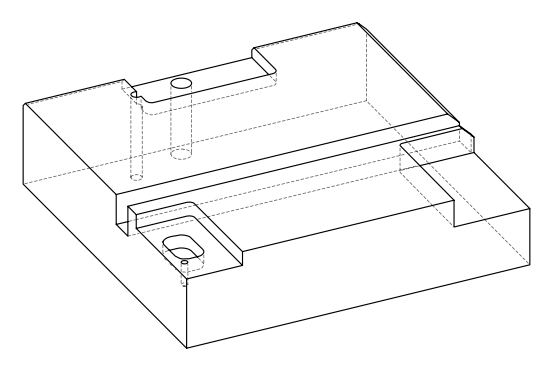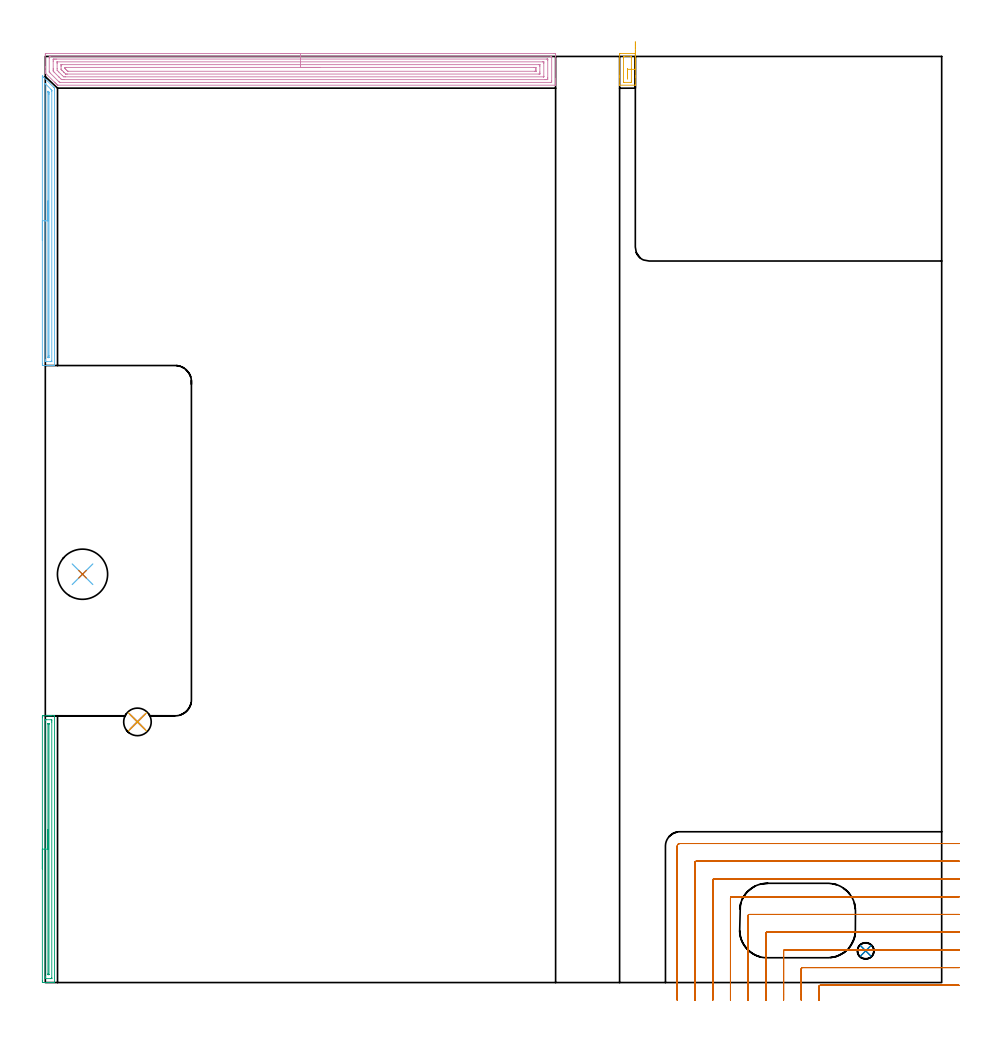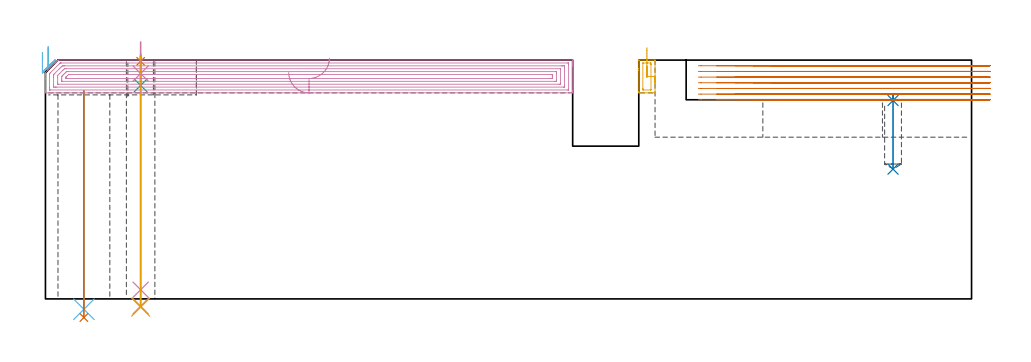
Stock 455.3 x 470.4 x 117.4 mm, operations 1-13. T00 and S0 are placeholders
(PLAN: 17 operations, 11 tool changes, 140.8 min)
(1 SPOT_DRILL | STEP1HOLE | NXT0321_9005460120000 | 0.03 min | 4 mm3)
(2 SPOT_DRILL_1 | STEP1POCKET | NXT0321_9005460120000 | 0.03 min | 2081 mm3)
(3 DRILL_BLIND_HOLE_INTO_CENTER | STEP1HOLE | UGT0301_200 | 0.06 min | 575 mm3)
(4 GUN_DRILL_THROUGH_HOLE | STEP1HOLE | UGT0307_006 | 0.61 min | 6831 mm3)
(5 DRILL_TO_ENLARGE_THROUGH_HOLE | STEP1HOLE | NXT0301_104 | 0.5 min | 10604 mm3)
(6 DRILL_THROUGH_HOLE_FROM_SOLID_MATERIAL | STEP1HOLE_1 | UGT0301_515 | 0.43 min | 13217 mm3)
(7 DRILL_TO_ENLARGE_THROUGH_HOLE_1 | STEP1HOLE_1 | UGT0301_386 | 0.45 min | 46672 mm3)
(8 DRILL_BLIND_HOLE_INTO_CENTER_1 | STEP1POCKET | UGT0301_200 | 0.15 min | 1765 mm3)
(9 AREA_MILL | FG_CHAMFER_SURFACE | UGT0205_001 | 3.41 min | 2685 mm3)
(10 AREA_MILL_1 | FG_CHAMFER_SURFACE_1 | UGT0205_001 | 12.68 min | 34551 mm3)
(11 AREA_MILL_2 | FG_CHAMFER_SURFACE_2 | UGT0205_001 | 0.63 min | 2955 mm3)
(12 AREA_MILL_3 | FG_CHAMFER_SURFACE_3 | UGT0205_001 | 3.62 min | 2829 mm3)
(13 MILL_CORNER_NOTCH_RECTANGULAR | CORNER_NOTCH_RECTANGULAR | NXT0201_011 | Follow Part, ap 3, ae 75% | 20.72 min | 207231 mm3)
(14 MILL_CORNER_NOTCH_RECTANGULAR_1 | CORNER_NOTCH_RECTANGULAR_1 | NXT0201_011 | Follow Part, ap 3, ae 75% | 56.63 min | 611432 mm3)
(15 MILL_RECTANGULAR_POCKET | POCKET_RECTANGULAR_STRAIGHT | UGT0201_109 | Follow Part, ap 6.35, ae 75% | 0.98 min | 37810 mm3)
(16 MILL_SLOT | SLOT_PARTIAL_RECTANGULAR | UGT0201_132 | Follow Part, ap 3.5, ae 75% | 26.88 min | 215739 mm3)
(17 MILL_RECTANGULAR_SLOT | SLOT_RECTANGULAR | UGT0201_004 | Follow Part, ap 8, ae 75% | 12.95 min | 644808 mm3)
(TOOL NXT0321_9005460120000 | NC Spot Drill, 142deg, 12mm, Carbide, Uncoated | D12 PA142 FL30 Z2)
(TOOL UGT0301_200 | Twist Drill 8.3 mm | D8.3 PA118 FL72 Z2)
(TOOL UGT0307_006 | Gun Drill 9 mm | D9 PA130 FL24 Z1)
(TOOL NXT0301_104 | Carbide Drill 14mm [860.1-1400-112A1-MM 2214] | D14 PA140 FL123 Z2)
(TOOL UGT0301_515 | Carbide Drill 12.0 mm | D12 PA118 FL101 Z2)
(TOOL UGT0301_386 | Twist Drill 25.5 mm | D25.5 PA118 FL165 Z2)
(TOOL UGT0205_001 | Chamfer Mill 20 x 3 x 45 deg. | D20 FL50 Z2)
(TOOL NXT0201_011 | ENDMILL 12mm [2P460-1200-NA 1630] | D12 FL38 Z6)
(TOOL UGT0201_109 | End Mill 25.4 mm | D25.4 FL25 Z2)
(TOOL UGT0201_132 | Carbide End Mill 14.0 | D14 FL30 Z4)
(TOOL UGT0201_004 | End Mill 32 mm | D32 FL53 Z6)
(OP 1 SPOT_DRILL)
G17 G21 G94 G90
T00 M6
G54
G17 G0 G90 X46.8 Y132.4 S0 M3
G43 Z127.4 H0
G94 G81 G98 Z116.797 F250. R120.4
G80
M5
M2
(OP 2 SPOT_DRILL_1)
G17 G21 G94 G90
T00 M6
G54
G17 G0 G90 X416.7 Y16.1 S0 M3
G43 Z127.4 H0
G94 G81 G98 Z97.543 F250. R100.9
G80
M5
M2
(OP 3 DRILL_BLIND_HOLE_INTO_CENTER)
G17 G21 G94 G90
T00 M6
G54
G17 G0 G90 X46.8 Y132.4 S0 M3
G43 Z127.4 H0
G94 G81 G98 Z104.95 F250. R119.4
G80
M5
M2
(OP 4 GUN_DRILL_THROUGH_HOLE)
G17 G21 G94 G90
T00 M6
G54
G17 G0 G90 X46.8 Y132.4 M8
G43 Z127.4 H0
Z126.325
S716 M3
G94 G1 Z110.802 F125. M26
G4 X.084
Z4.5 F250.
G4 X.084
Z-3.598 F125.
G4 X.084
M5
M9
G0 Z126.325
Z127.4
M2
(OP 5 DRILL_TO_ENLARGE_THROUGH_HOLE)
G17 G21 G94 G90
T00 M6
G54
G17 G0 G90 X46.8 Y132.4 S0 M3
G43 Z127.4 H1
G94 G73 G98 Z-4.048 F250. Q13.494 R119.4
G80
M5
M2
(OP 6 DRILL_THROUGH_HOLE_FROM_SOLID_MATERIAL)
G17 G21 G94 G90
T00 M6
G54
G17 G0 G90 X18.9 Y207.4 S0 M3
G43 Z127.4 H0
G94 G81 G98 Z-5.105 F250. R102.3
G80
M5
M2
(OP 7 DRILL_TO_ENLARGE_THROUGH_HOLE_1)
G17 G21 G94 G90
T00 M6
G54
G17 G0 G90 X18.9 Y207.4 S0 M3
G43 Z127.4 H0
G94 G73 G98 Z-9.161 F250. Q21.892 R102.3
G80
M5
M2
(OP 8 DRILL_BLIND_HOLE_INTO_CENTER_1)
G17 G21 G94 G90
T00 M6
G54
G17 G0 G90 X416.7 Y16.1 S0 M3
G43 Z127.4 H0
G94 G81 G98 Z63.8 F250. R99.9
G80
M5
M2
(OP 9 AREA_MILL)
G17 G21 G94 G90
T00 M6
G54
G17 G0 G90 X-1.5 Y57.75 S1061 M3
G43 Z127.4 H0
Z121.2
G94 G1 Y57.788 Z120.328 F250.
Y57.902 Z119.464
Y58.091 Z118.612
Y58.353 Z117.78
Y58.687 Z116.974
Y59.09 Z116.2
Y59.558 Z115.464
Y60.09 Z114.772
Y60.679 Z114.129
Y61.322 Z113.54
Y62.014 Z113.008
Y62.75 Z112.54
Y63.524 Z112.137
Y64.33 Z111.803
Y65.162 Z111.541
Y66.013 Z111.352
Y66.878 Z111.238
Y67.75 Z111.2
Y134.501
X-1.499 Y134.931 Z111.201
X-1.494 Y135.385 Z111.203
X-1.491 Y135.491 Z111.205
X-1.045 Y135.5 Z111.65
X0.718 Z113.412
X1.355 Z114.052
X1.6 Z114.297
X2.237 Z114.934
X2.482 Z115.178
X2.972 Z115.671
X4.449 Y135.499 Z117.147
X4.694 Y135.49 Z117.392
X4.7 Y135.376 Z117.4
Y0.124
X4.694 Y0.01 Z117.392
X4.447 Y0. Z117.146
X3.755 Z116.454
X2.972 Z115.671
X2.482 Z115.178
X2.237 Z114.934
X1.6 Z114.297
X1.355 Z114.052
X0.718 Z113.412
X-1.045 Y0.001 Z111.65
X-1.275 Y0.004 Z111.42
X-1.491 Y0.009 Z111.205
X-1.494 Y0.115 Z111.203
X-1.499 Y0.569 Z111.201
X-1.5 Y1.028 Z111.2
Y67.75
X-0.086 Z112.614
Y133.152
X-0.084 Y133.355 Z112.616
X-0.082 Y133.455 Z112.618
X-0.079 Y133.476 Z112.621
X-0.068 Y133.49 Z112.632
X0.028 Y133.493 Z112.728
X0.374 Y133.499 Z113.074
X3.019 Z115.719
X3.194 Y133.494 Z115.894
X3.268 Y133.49 Z115.968
X3.282 Y133.233 Z115.982
X3.284 Y133.152 Z115.984
X3.286 Y132.34 Z115.986
Y2.348
X3.284 Y2.145 Z115.984
X3.281 Y2.045 Z115.981
X3.279 Y2.024 Z115.979
X3.268 Y2.01 Z115.968
X3.172 Y2.007 Z115.872
X2.826 Y2.001 Z115.526
X0.181 Z112.881
X0.006 Y2.006 Z112.706
X-0.068 Y2.01 Z112.632
X-0.082 Y2.266 Z112.618
X-0.084 Y2.348 Z112.616
X-0.086 Y3.16 Z112.614
Y67.75
X1.328 Z114.028
X1.329 Y131.372 Z114.029
X1.33 Y131.441 Z114.03
X1.332 Y131.474 Z114.032
X1.334 Y131.484 Z114.034
X1.348 Y131.49 Z114.048
X1.475 Y131.498 Z114.175
X1.6 Y131.499 Z114.3
X1.727 Y131.497 Z114.427
X1.811 Y131.493 Z114.511
X1.865 Y131.487 Z114.565
X1.867 Y131.462 Z114.567
X1.87 Y131.372 Z114.57
X1.871 Y131.098 Z114.571
Y4.128
X1.87 Y4.059 Z114.57
X1.868 Y4.026 Z114.568
X1.866 Y4.016 Z114.566
X1.852 Y4.01 Z114.552
X1.725 Y4.002 Z114.425
X1.6 Y4.001 Z114.3
X1.473 Y4.003 Z114.173
X1.389 Y4.007 Z114.089
X1.335 Y4.013 Z114.035
X1.333 Y4.037 Z114.033
X1.33 Y4.128 Z114.03
X1.329 Y4.402 Z114.029
X1.328 Y67.75 Z114.028
Y68.622 Z114.066
Y69.486 Z114.18
Y70.338 Z114.369
Y71.17 Z114.632
Y71.976 Z114.965
Y72.75 Z115.368
Y73.486 Z115.837
Y74.178 Z116.368
Y74.821 Z116.957
Y75.41 Z117.601
Y75.942 Z118.293
Y76.41 Z119.028
Y76.813 Z119.802
Y77.147 Z120.608
Y77.409 Z121.44
Y77.598 Z122.292
Y77.712 Z123.157
Y77.75 Z124.028
G0 Z127.4
M5
M2
(OP 10 AREA_MILL_1)
G17 G21 G94 G90
T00 M6
G54
G17 G0 G90 X119.6 Y471.9 S1061 M3
G43 Z127.4 H0
Z111.3
G94 G1 X119.638 Z110.428 F250.
X119.752 Z109.564
X119.941 Z108.712
X120.203 Z107.88
X120.537 Z107.074
X120.94 Z106.3
X121.408 Z105.564
X121.94 Z104.872
X122.529 Z104.229
X123.172 Z103.64
X123.864 Z103.108
X124.6 Z102.64
X125.374 Z102.237
X126.18 Z101.903
X127.012 Z101.641
X127.863 Z101.452
X128.728 Z101.338
X129.6 Z101.3
X258.07
X258.591 Y471.898 Z101.302
X259.107 Y471.894 Z101.304
X259.192 Y471.892 Z101.306
X259.196 Y471.382 Z101.815
X259.2 Y470.778 Z102.419
Y458.976 Z114.218
Y458.412 Z114.785
Y458.09 Z115.106
Y457.526 Z115.67
Y457.204 Z115.991
Y456.559 Z116.64
Y456.176 Z117.023
Y455.827 Z117.364
X259.191 Y455.802 Z117.388
X259.038 Y455.8 Z117.4
X6.411
X6.205 Y455.804 Z117.389
X6.161 Y455.842 Z117.354
X6.052 Y455.946 Z117.25
X5.965 Y456.034 Z117.163
X5.842 Y456.157 Z117.041
X5.68 Y456.318 Z116.877
X5.518 Y456.481 Z116.717
X5.402 Y456.597 Z116.601
X5.237 Y456.761 Z116.434
X5.072 Y456.927 Z116.271
X4.962 Y457.037 Z116.161
X4.794 Y457.204 Z115.991
X4.626 Y457.373 Z115.825
X0.005 Y461.995 Z111.204
X0. Y462.017 Z111.182
Y462.763 Z110.437
Y463.407 Z109.788
Y464.615 Z108.582
Y465.179 Z108.015
Y471.1 Z102.097
X0.003 Y471.382 Z101.815
X0.008 Y471.892 Z101.306
X0.093 Y471.894 Z101.304
X0.609 Y471.9 Z101.3
X129.6
Y470.486 Z102.714
X256.806
X257.028 Y470.484 Z102.716
X257.133 Y470.482 Z102.718
X257.179 Y470.479 Z102.721
X257.19 Y470.452 Z102.748
X257.194 Y470.351 Z102.849
X257.199 Y470.106 Z103.094
X257.2 Y458.09 Z115.11
X257.198 Y457.701 Z115.499
X257.19 Y457.308 Z115.892
X257.183 Y457.221 Z115.979
X257.136 Y457.218 Z115.982
X257.027 Y457.216 Z115.984
X256.806 Y457.214 Z115.986
X7.739
X7.299 Y457.22 Z115.98
X7.248 Y457.221 Z115.979
X7.167 Y457.294 Z115.906
X7.028 Y457.426 Z115.774
X6.857 Y457.593 Z115.607
X2.394 Y462.056 Z111.144
X2.165 Y462.291 Z110.909
X2.053 Y462.409 Z110.791
X2.01 Y462.467 Z110.733
X2.007 Y462.521 Z110.679
X2.001 Y462.911 Z110.289
X2. Y469.61 Z103.59
X2.002 Y469.999 Z103.201
X2.01 Y470.392 Z102.808
X2.017 Y470.479 Z102.721
X2.064 Y470.482 Z102.718
X2.173 Y470.484 Z102.716
X2.394 Y470.486 Z102.714
X129.6
Y469.072 Z104.128
X254.671 Y469.071 Z104.129
X255.021 Y469.07 Z104.13
X255.137 Y469.067 Z104.133
X255.176 Y469.065 Z104.135
X255.19 Y469.059 Z104.141
X255.193 Y469.02 Z104.18
X255.197 Y468.902 Z104.298
X255.199 Y468.724 Z104.476
X255.2 Y468.546 Z104.654
Y459.684 Z113.516
X255.198 Y458.976 Z114.224
X255.196 Y458.802 Z114.398
X255.186 Y458.635 Z114.565
X255.021 Y458.634 Z114.566
X254.477 Y458.63 Z114.57
X254.128 Y458.629 Z114.571
X253.586 Y458.628 Z114.572
X9.535 Y458.629 Z114.571
X8.992 Y458.63 Z114.57
X8.643 Y458.632 Z114.568
X8.297 Y458.635 Z114.565
X7.933 Y458.976 Z114.224
X7.75 Y459.152 Z114.048
X7.037 Y459.862 Z113.338
X6.857 Y460.042 Z113.158
X4.38 Y462.521 Z110.679
X4.179 Y462.723 Z110.477
X4.017 Y462.895 Z110.305
X4.006 Y463.229 Z109.971
X4.002 Y463.407 Z109.793
X4. Y463.585 Z109.615
Y464.293 Z108.907
Y468.016 Z105.184
X4.002 Y468.724 Z104.476
X4.004 Y468.898 Z104.302
X4.014 Y469.065 Z104.135
X4.179 Y469.066 Z104.134
X4.723 Y469.07 Z104.13
X5.072 Y469.071 Z104.129
X5.614 Y469.072 Z104.128
X129.6
Y467.657 Z105.543
X252.525
X253.105 Y467.655 Z105.545
X253.17 Y467.653 Z105.547
X253.186 Y467.651 Z105.549
X253.19 Y467.637 Z105.563
X253.194 Y467.588 Z105.612
X253.198 Y467.388 Z105.812
X253.2 Y466.987 Z106.213
X253.199 Y460.323 Z112.877
X253.197 Y460.11 Z113.09
X253.194 Y460.058 Z113.142
X253.19 Y460.05 Z113.15
X253.184 Y460.047 Z113.153
X253.155 Y460.045 Z113.155
X253.053 Y460.043 Z113.157
X10.246
X9.535 Y460.048 Z113.152
X9.346 Y460.05 Z113.15
X8.643 Y460.708 Z112.492
X6.829 Y462.521 Z110.679
X6.01 Y463.362 Z109.838
X6.007 Y463.407 Z109.793
X6. Y464.258 Z108.942
Y466.916 Z106.284
X6.001 Y467.377 Z105.823
X6.003 Y467.59 Z105.61
X6.006 Y467.642 Z105.558
X6.01 Y467.65 Z105.55
X6.016 Y467.653 Z105.547
X6.045 Y467.655 Z105.545
X6.147 Y467.657 Z105.543
X129.6
Y466.243 Z106.957
X250.557
X250.736 Y466.242 Z106.958
X251.094 Y466.238 Z106.962
X251.188 Y466.236 Z106.964
X251.192 Y466.212 Z106.988
X251.196 Y466.156 Z107.044
X251.198 Y466.065 Z107.135
X251.2 Y465.428 Z107.772
Y462.521 Z110.679
X251.199 Y461.884 Z111.316
X251.195 Y461.635 Z111.565
X251.19 Y461.476 Z111.724
X251.186 Y461.464 Z111.736
X251.13 Y461.461 Z111.739
X251.035 Y461.458 Z111.742
X250.915 Y461.457 Z111.743
X250.736
X11.321
X10.605 Y461.459 Z111.741
X10.428 Y461.462 Z111.738
X10.373 Y461.464 Z111.736
X10.304 Y461.509 Z111.691
X10.173 Y461.635 Z111.565
X9.535 Y462.264 Z110.936
X9.278 Y462.521 Z110.679
X8.643 Y463.157 Z110.043
X8.398 Y463.407 Z109.793
X8.166 Y463.649 Z109.551
X8.023 Y463.8 Z109.4
X8.01 Y463.886 Z109.314
X8.003 Y464.042 Z109.158
X8. Y465.179 Z108.021
X8.001 Y465.816 Z107.384
X8.005 Y466.065 Z107.135
X8.01 Y466.224 Z106.976
X8.014 Y466.236 Z106.964
X8.07 Y466.239 Z106.961
X8.165 Y466.242 Z106.958
X8.285 Y466.243 Z106.957
X8.464
X129.6
Y464.829 Z108.371
X248.233 Y464.828 Z108.372
X248.772 Y464.825 Z108.375
X249.132 Y464.822 Z108.378
X249.19 Y464.815 Z108.385
X249.196 Y464.759 Z108.441
X249.199 Y464.293 Z108.907
X249.2 Y463.868 Z109.332
Y463.407 Z109.793
X249.199 Y462.983 Z110.217
X249.196 Y462.922 Z110.278
X249.19 Y462.886 Z110.314
X249.186 Y462.877 Z110.323
X249.176 Y462.876 Z110.324
X249.042 Y462.873 Z110.327
X248.772 Y462.871 Z110.329
X248.419
X11.86
X11.591 Y462.873 Z110.327
X11.456 Y462.876 Z110.324
X11.393 Y462.878 Z110.322
X11.321 Y462.938 Z110.262
X10.844 Y463.407 Z109.793
X10.428 Y463.821 Z109.379
X10.194 Y464.059 Z109.141
X10.079 Y464.178 Z109.022
X10.025 Y464.237 Z108.963
X10.01 Y464.293 Z108.907
X10.001 Y464.717 Z108.483
X10.004 Y464.779 Z108.421
X10.01 Y464.814 Z108.386
X10.014 Y464.823 Z108.377
X10.024 Y464.824 Z108.376
X10.158 Y464.827 Z108.373
X10.428 Y464.829 Z108.371
X10.781
X129.6
X130.472 Z108.409
X131.336 Z108.523
X132.188 Z108.712
X133.02 Z108.974
X133.826 Z109.308
X134.6 Z109.711
X135.336 Z110.18
X136.028 Z110.711
X136.671 Z111.3
X137.26 Z111.943
X137.791 Z112.635
X138.26 Z113.371
X138.663 Z114.145
X138.997 Z114.951
X139.259 Z115.783
X139.448 Z116.635
X139.562 Z117.5
X139.6 Z118.371
G0 Z127.4
M5
M2
(OP 11 AREA_MILL_2)
G17 G21 G94 G90
T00 M6
G54
G17 G0 G90 X299.7 Y477.99 S1061 M3
G43 Z127.4 H0
Z109.348
G94 G1 Y477.346 Z108.758 F250.
Y476.654 Z108.227
Y475.919 Z107.759
Y475.145 Z107.356
Y474.339 Z107.022
Y473.507 Z106.759
Y472.655 Z106.571
Y471.79 Z106.457
Y470.919 Z106.419
Y470.047 Z106.457
Y469.182 Z106.571
Y468.33 Z106.759
Y467.498 Z107.022
Y466.692 Z107.356
Y465.919 Z107.758
Y465.183 Z108.227
Y464.491 Z108.758
Y463.848 Z109.348
Y460.748 Z112.445
Y459.918 Z113.281
X299.699 Y455.863 Z117.335
X299.69 Y455.805 Z117.394
X299.672 Y455.8 Z117.4
X291.727
X291.71 Y455.805 Z117.394
X291.7 Y455.864 Z117.335
Y459.918 Z113.281
Y460.748 Z112.445
X291.701 Y471.382 Z101.813
X291.703 Y471.851 Z101.345
X291.706 Y471.891 Z101.305
X292.169 Y471.9 Z101.3
X299.231
X299.604 Y471.894 Z101.302
X299.69 Y471.891 Z101.305
X299.7 Y471.798 Z101.398
Y463.848 Z109.348
X299.231 Y463.849 Z109.351
X297.7 Y463.847 Z109.353
X297.699 Y458.09 Z115.11
X297.698 Y457.856 Z115.344
X297.69 Y457.619 Z115.581
X297.674 Y457.221 Z115.979
X297.465 Y457.215 Z115.985
X297.455 Y457.214 Z115.986
X293.924 Y457.215 Z115.985
X293.73 Y457.221 Z115.979
X293.71 Y457.285 Z115.915
X293.706 Y457.309 Z115.891
X293.701 Y457.438 Z115.762
Y469.61 Z103.59
X293.702 Y469.844 Z103.356
X293.71 Y470.081 Z103.119
X293.726 Y470.479 Z102.721
X293.935 Y470.485 Z102.715
X293.945 Y470.486 Z102.714
X297.476 Y470.485 Z102.715
X297.67 Y470.479 Z102.721
X297.69 Y470.415 Z102.785
X297.694 Y470.391 Z102.809
X297.699 Y470.262 Z102.938
X297.7 Y463.847 Z109.353
X295.7
Y458.96 Z114.24
Y464.334 Z108.866
Y463.847 Z109.353
Y463.258 Z109.996
Y462.727 Z110.688
Y462.258 Z111.424
Y461.855 Z112.197
Y461.522 Z113.003
Y461.259 Z113.835
Y461.07 Z114.687
Y460.957 Z115.552
Y460.919 Z116.424
Y460.957 Z117.295
Y461.07 Z118.16
Y461.259 Z119.012
Y461.522 Z119.844
Y461.855 Z120.65
Y462.258 Z121.424
Y462.727 Z122.159
Y463.258 Z122.851
Y463.847 Z123.495
G0 Z127.4
M5
M2
(OP 12 AREA_MILL_3)
G17 G21 G94 G90
T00 M6
G54
G17 G0 G90 X-1.5 Y376.95 S1061 M3
G43 Z127.4 H0
Z121.2
G94 G1 Y376.988 Z120.328 F250.
Y377.102 Z119.464
Y377.291 Z118.612
Y377.553 Z117.78
Y377.887 Z116.974
Y378.29 Z116.2
Y378.758 Z115.464
Y379.289 Z114.772
Y379.879 Z114.129
Y380.522 Z113.54
Y381.214 Z113.008
Y381.95 Z112.54
Y382.724 Z112.137
Y383.53 Z111.803
Y384.362 Z111.541
Y385.213 Z111.352
Y386.078 Z111.238
Y386.95 Z111.2
X-1.499 Y460.487
X-1.486 Y460.486 Z111.214
X-0.751 Y459.753 Z111.945
X4.245 Y454.756 Z116.942
X4.687 Y454.313 Z117.386
X4.694 Y454.297 Z117.389
X4.7 Y453.699 Z117.4
Y313.526
X4.694 Y313.41 Z117.393
X4.442 Y313.4 Z117.141
X3.746 Z116.445
X2.981 Z115.68
X2.482 Z115.178
X2.232 Z114.929
X1.6 Z114.297
X1.35 Z114.048
X0.718 Z113.412
X-1.045 Y313.401 Z111.65
X-1.275 Y313.404 Z111.42
X-1.491 Y313.409 Z111.205
X-1.494 Y313.518 Z111.203
X-1.499 Y313.971 Z111.201
X-1.5 Y314.43 Z111.2
Y386.95
X-0.086 Z112.614
X-0.085 Y456.51 Z112.615
X-0.084 Y456.58 Z112.616
X-0.082 Y456.614 Z112.618
X-0.08 Y456.617 Z112.62
X-0.075 Y456.616 Z112.625
X0.005 Y456.541 Z112.705
X0.181 Y456.369 Z112.881
X2.85 Y453.699 Z115.55
X3.225 Y453.316 Z115.925
X3.273 Y453.265 Z115.973
X3.279 Y453.24 Z115.979
X3.282 Y453.191 Z115.982
X3.284 Y453.09 Z115.984
X3.286 Y452.887 Z115.986
Y452.809
X3.285 Y315.751 Z115.985
X3.282 Y315.548 Z115.982
X3.279 Y315.448 Z115.979
X3.271 Y315.41 Z115.971
X3.177 Y315.407 Z115.877
X2.828 Y315.401 Z115.528
X0.718 Y315.4 Z113.418
X0.183 Y315.402 Z112.883
X0.006 Y315.407 Z112.706
X-0.07 Y315.41 Z112.63
X-0.082 Y315.669 Z112.618
X-0.084 Y315.751 Z112.616
X-0.086 Y316.562 Z112.614
Y386.95
X1.328 Z114.028
X1.329 Y452.192 Z114.029
X1.332 Y452.467 Z114.032
X1.335 Y452.649 Z114.035
X1.345 Y452.745 Z114.045
X1.406 Y452.687 Z114.106
X1.6 Y452.499 Z114.3
X1.744 Y452.356 Z114.444
X1.816 Y452.282 Z114.516
X1.851 Y452.243 Z114.551
X1.864 Y452.225 Z114.564
X1.866 Y452.192 Z114.566
X1.87 Y451.919 Z114.57
X1.871 Y451.645 Z114.571
X1.872 Y451.029 Z114.572
X1.871 Y318.421 Z114.571
X1.87 Y318.148 Z114.57
X1.864 Y317.531 Z114.564
X1.853 Y317.41 Z114.553
X1.727 Y317.402 Z114.427
X1.6 Y317.401 Z114.3
X1.47 Y317.404 Z114.17
X1.384 Y317.409 Z114.084
X1.335 Y317.416 Z114.035
X1.333 Y317.44 Z114.033
X1.33 Y317.531 Z114.03
X1.329 Y317.805 Z114.029
X1.328 Y386.95 Z114.028
Y387.821 Z114.066
Y388.686 Z114.18
Y389.538 Z114.369
Y390.37 Z114.631
Y391.176 Z114.965
Y391.95 Z115.368
Y392.686 Z115.837
Y393.378 Z116.368
Y394.021 Z116.957
Y394.61 Z117.601
Y395.141 Z118.293
Y395.61 Z119.028
Y396.013 Z119.802
Y396.347 Z120.608
Y396.609 Z121.44
Y396.798 Z122.292
Y396.912 Z123.157
Y396.95 Z124.028
G0 Z127.4
M5
M2
(OP 13 MILL_CORNER_NOTCH_RECTANGULAR)
G17 G21 G94 G90
T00 M6
G54
G17 G0 G90 X464.134 Y-1.4 S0 M3
G43 Z127.4 H1
Z114.614
G94 G1 X461.134 F250.
X393.594 F500.
G3 X393. Y-1.994 R0.6
G1 Y-6.
Y-9. F250.
G0 Z127.4
X464.3 Y7.6
Z114.614
G1 X461.3
X384.594 F500.
G3 X384. Y7.006 R0.6
G1 Y-6.
Y-9. F250.
G0 Z127.4
X464.3 Y16.6
Z114.614
G1 X461.3
X375.595 F500.
G3 X375. Y16.005 R0.6
G1 Y-6.
Y-9. F250.
G0 Z127.4
X464.3 Y25.6
Z114.614
G1 X461.3
X366.595 F500.
G3 X366. Y25.005 R0.6
G1 Y-6.
Y-9. F250.
G0 Z127.4
X464.3 Y34.6
Z114.614
G1 X461.3
X357.595 F500.
G3 X357. Y34.005 R0.6
G1 Y-6.
Y-9. F250.
G0 Z127.4
X464.3 Y43.6
Z114.614
G1 X461.3
X348.595 F500.
G3 X348. Y43.005 R0.6
G1 Y-6.
Y-9. F250.
G0 Z127.4
X464.3 Y52.6
Z114.614
G1 X461.3
X339.596 F500.
G3 X339. Y52.004 R0.6
G1 Y-6.
Y-9. F250.
G0 Z127.4
X464.3 Y61.6
Z114.614
G1 X461.3
X330.596 F500.
G3 X330. Y61.004 R0.6
G1 Y-6.
Y-9. F250.
G0 Z127.4
X464.3 Y70.6
Z114.614
G1 X461.3
X322.3 F500.
G3 X321. Y69.3 R1.3
G1 Y-6.
Y-9. F250.
G0 Z127.4
X464.134 Y-1.4
Z111.829
G1 X461.134
X393.594 F500.
G3 X393. Y-1.994 R0.6
G1 Y-6.
Y-9. F250.
G0 Z127.4
X464.3 Y7.6
Z111.829
G1 X461.3
X384.594 F500.
G3 X384. Y7.006 R0.6
G1 Y-6.
Y-9. F250.
G0 Z127.4
X464.3 Y16.6
Z111.829
G1 X461.3
X375.595 F500.
G3 X375. Y16.005 R0.6
G1 Y-6.
Y-9. F250.
G0 Z127.4
X464.3 Y25.6
Z111.829
G1 X461.3
X366.595 F500.
G3 X366. Y25.005 R0.6
G1 Y-6.
Y-9. F250.
G0 Z127.4
X464.3 Y34.6
Z111.829
G1 X461.3
X357.595 F500.
G3 X357. Y34.005 R0.6
G1 Y-6.
Y-9. F250.
G0 Z127.4
X464.3 Y43.6
Z111.829
G1 X461.3
X348.595 F500.
G3 X348. Y43.005 R0.6
G1 Y-6.
Y-9. F250.
G0 Z127.4
X464.3 Y52.6
Z111.829
G1 X461.3
X339.596 F500.
G3 X339. Y52.004 R0.6
G1 Y-6.
Y-9. F250.
G0 Z127.4
X464.3 Y61.6
Z111.829
G1 X461.3
X330.596 F500.
G3 X330. Y61.004 R0.6
G1 Y-6.
Y-9. F250.
G0 Z127.4
X464.3 Y70.6
Z111.829
G1 X461.3
X322.3 F500.
G3 X321. Y69.3 R1.3
G1 Y-6.
Y-9. F250.
G0 Z127.4
X464.134 Y-1.4
Z109.043
G1 X461.134
X393.594 F500.
G3 X393. Y-1.994 R0.6
G1 Y-6.
Y-9. F250.
G0 Z127.4
X464.3 Y7.6
Z109.043
G1 X461.3
X384.594 F500.
G3 X384. Y7.006 R0.6
G1 Y-6.
Y-9. F250.
G0 Z127.4
X464.3 Y16.6
Z109.043
G1 X461.3
X375.595 F500.
G3 X375. Y16.005 R0.6
G1 Y-6.
Y-9. F250.
G0 Z127.4
X464.3 Y25.6
Z109.043
G1 X461.3
X366.595 F500.
G3 X366. Y25.005 R0.6
G1 Y-6.
Y-9. F250.
G0 Z127.4
X464.3 Y34.6
Z109.043
G1 X461.3
X357.595 F500.
G3 X357. Y34.005 R0.6
G1 Y-6.
Y-9. F250.
G0 Z127.4
X464.3 Y43.6
Z109.043
G1 X461.3
X348.595 F500.
G3 X348. Y43.005 R0.6
G1 Y-6.
Y-9. F250.
G0 Z127.4
X464.3 Y52.6
Z109.043
G1 X461.3
X339.596 F500.
G3 X339. Y52.004 R0.6
G1 Y-6.
Y-9. F250.
G0 Z127.4
X464.3 Y61.6
Z109.043
G1 X461.3
X330.596 F500.
G3 X330. Y61.004 R0.6
G1 Y-6.
Y-9. F250.
G0 Z127.4
X464.3 Y70.6
Z109.043
G1 X461.3
X322.3 F500.
G3 X321. Y69.3 R1.3
G1 Y-6.
Y-9. F250.
G0 Z127.4
X464.134 Y-1.4
Z106.257
G1 X461.134
X393.594 F500.
G3 X393. Y-1.994 R0.6
G1 Y-6.
Y-9. F250.
G0 Z127.4
X464.3 Y7.6
Z106.257
G1 X461.3
X384.594 F500.
G3 X384. Y7.006 R0.6
G1 Y-6.
Y-9. F250.
G0 Z127.4
X464.3 Y16.6
Z106.257
G1 X461.3
X375.595 F500.
G3 X375. Y16.005 R0.6
G1 Y-6.
Y-9. F250.
G0 Z127.4
X464.3 Y25.6
Z106.257
G1 X461.3
X366.595 F500.
G3 X366. Y25.005 R0.6
G1 Y-6.
Y-9. F250.
G0 Z127.4
X464.3 Y34.6
Z106.257
G1 X461.3
X357.595 F500.
G3 X357. Y34.005 R0.6
G1 Y-6.
Y-9. F250.
G0 Z127.4
X464.3 Y43.6
Z106.257
G1 X461.3
X348.595 F500.
G3 X348. Y43.005 R0.6
G1 Y-6.
Y-9. F250.
G0 Z127.4
X464.3 Y52.6
Z106.257
G1 X461.3
X339.596 F500.
G3 X339. Y52.004 R0.6
G1 Y-6.
Y-9. F250.
G0 Z127.4
X464.3 Y61.6
Z106.257
G1 X461.3
X330.596 F500.
G3 X330. Y61.004 R0.6
G1 Y-6.
Y-9. F250.
G0 Z127.4
X464.3 Y70.6
Z106.257
G1 X461.3
X322.3 F500.
G3 X321. Y69.3 R1.3
G1 Y-6.
Y-9. F250.
G0 Z127.4
X464.134 Y-1.4
Z103.471
G1 X461.134
X393.594 F500.
G3 X393. Y-1.994 R0.6
G1 Y-6.
Y-9. F250.
G0 Z127.4
X464.3 Y7.6
Z103.471
G1 X461.3
X384.594 F500.
G3 X384. Y7.006 R0.6
G1 Y-6.
Y-9. F250.
G0 Z127.4
X464.3 Y16.6
Z103.471
G1 X461.3
X375.595 F500.
G3 X375. Y16.005 R0.6
G1 Y-6.
Y-9. F250.
G0 Z127.4
X464.3 Y25.6
Z103.471
G1 X461.3
X366.595 F500.
G3 X366. Y25.005 R0.6
G1 Y-6.
Y-9. F250.
G0 Z127.4
X464.3 Y34.6
Z103.471
G1 X461.3
X357.595 F500.
G3 X357. Y34.005 R0.6
G1 Y-6.
Y-9. F250.
G0 Z127.4
X464.3 Y43.6
Z103.471
G1 X461.3
X348.595 F500.
G3 X348. Y43.005 R0.6
G1 Y-6.
Y-9. F250.
G0 Z127.4
X464.3 Y52.6
Z103.471
G1 X461.3
X339.596 F500.
G3 X339. Y52.004 R0.6
G1 Y-6.
Y-9. F250.
G0 Z127.4
X464.3 Y61.6
Z103.471
G1 X461.3
X330.596 F500.
G3 X330. Y61.004 R0.6
G1 Y-6.
Y-9. F250.
G0 Z127.4
X464.3 Y70.6
Z103.471
G1 X461.3
X322.3 F500.
G3 X321. Y69.3 R1.3
G1 Y-6.
Y-9. F250.
G0 Z127.4
X464.134 Y-1.4
Z100.686
G1 X461.134
X393.594 F500.
G3 X393. Y-1.994 R0.6
G1 Y-6.
Y-9. F250.
G0 Z127.4
X464.3 Y7.6
Z100.686
G1 X461.3
X384.594 F500.
G3 X384. Y7.006 R0.6
G1 Y-6.
Y-9. F250.
G0 Z127.4
X464.3 Y16.6
Z100.686
G1 X461.3
X375.595 F500.
G3 X375. Y16.005 R0.6
G1 Y-6.
Y-9. F250.
G0 Z127.4
X464.3 Y25.6
Z100.686
G1 X461.3
X366.595 F500.
G3 X366. Y25.005 R0.6
G1 Y-6.
Y-9. F250.
G0 Z127.4
X464.3 Y34.6
Z100.686
G1 X461.3
X357.595 F500.
G3 X357. Y34.005 R0.6
G1 Y-6.
Y-9. F250.
G0 Z127.4
X464.3 Y43.6
Z100.686
G1 X461.3
X348.595 F500.
G3 X348. Y43.005 R0.6
G1 Y-6.
Y-9. F250.
G0 Z127.4
X464.3 Y52.6
Z100.686
G1 X461.3
X339.596 F500.
G3 X339. Y52.004 R0.6
G1 Y-6.
Y-9. F250.
G0 Z127.4
X464.3 Y61.6
Z100.686
G1 X461.3
X330.596 F500.
G3 X330. Y61.004 R0.6
G1 Y-6.
Y-9. F250.
G0 Z127.4
X464.3 Y70.6
Z100.686
G1 X461.3
X322.3 F500.
G3 X321. Y69.3 R1.3
G1 Y-6.
Y-9. F250.
G0 Z127.4
X464.134 Y-1.4
Z97.9
G1 X461.134
X393.594 F500.
G3 X393. Y-1.994 R0.6
G1 Y-6.
Y-9. F250.
G0 Z127.4
X464.3 Y7.6
Z97.9
G1 X461.3
X384.594 F500.
G3 X384. Y7.006 R0.6
G1 Y-6.
Y-9. F250.
G0 Z127.4
X464.3 Y16.6
Z97.9
G1 X461.3
X375.595 F500.
G3 X375. Y16.005 R0.6
G1 Y-6.
Y-9. F250.
G0 Z127.4
X464.3 Y25.6
Z97.9
G1 X461.3
X366.595 F500.
G3 X366. Y25.005 R0.6
G1 Y-6.
Y-9. F250.
G0 Z127.4
X464.3 Y34.6
Z97.9
G1 X461.3
X357.595 F500.
G3 X357. Y34.005 R0.6
G1 Y-6.
Y-9. F250.
G0 Z127.4
X464.3 Y43.6
Z97.9
G1 X461.3
X348.595 F500.
G3 X348. Y43.005 R0.6
G1 Y-6.
Y-9. F250.
G0 Z127.4
X464.3 Y52.6
Z97.9
G1 X461.3
X339.596 F500.
G3 X339. Y52.004 R0.6
G1 Y-6.
Y-9. F250.
G0 Z127.4
X464.3 Y61.6
Z97.9
G1 X461.3
X330.596 F500.
G3 X330. Y61.004 R0.6
G1 Y-6.
Y-9. F250.
G0 Z127.4
X464.3 Y70.6
Z97.9
G1 X461.3
X322.3 F500.
G3 X321. Y69.3 R1.3
G1 Y-6.
Y-9. F250.
G0 Z127.4
M5
M2
